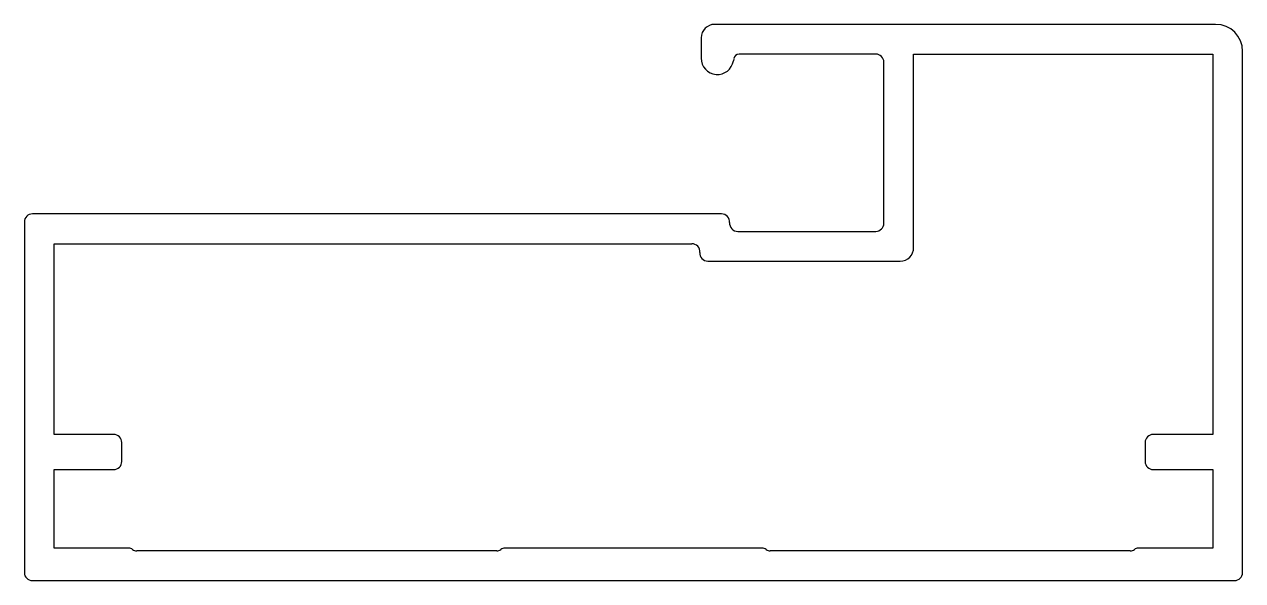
# Model space of a CAD drawing. Extents: x 688.9 to 733.9, y 783.3 to 803.8.
import ezdxf

# ---------------------------------------------------------------- set-up
doc = ezdxf.new("R2010")
doc.units = 0
doc.layers.get('0').update_dxf_attribs({"linetype": 'CONTINUOUS'})

msp = doc.modelspace()

# ---------------------------------------------------------------- linework, layer by layer
for p, q in [((732.906, 803.795), (714.405, 803.795)), ((713.905, 803.295), (713.905, 802.545)), ((715.111, 802.528), (715.097, 802.445)), ((720.355, 802.695), (715.308, 802.695)), ((720.655, 796.45), (720.655, 802.395)), ((721.755, 795.55), (721.755, 802.695)), ((721.755, 802.695), (732.806, 802.695)), ((732.806, 802.695), (732.806, 788.65)), ((733.906, 783.55), (733.906, 802.795)), ((714.657, 796.795), (689.206, 796.795)), ((688.906, 796.495), (688.906, 783.55)), ((715.255, 796.15), (720.355, 796.15)), ((690.006, 795.695), (713.557, 795.695)), ((690.006, 788.65), (690.006, 795.695)), ((714.155, 795.05), (721.255, 795.05)), ((692.206, 788.65), (690.006, 788.65)), ((732.806, 788.65), (730.606, 788.65)), ((692.506, 787.65), (692.506, 788.35)), ((730.306, 788.35), (730.306, 787.65)), ((690.006, 787.35), (692.206, 787.35)), ((690.006, 784.45), (690.006, 787.35)), ((730.606, 787.35), (732.806, 787.35)), ((732.806, 787.35), (732.806, 784.45)), ((692.756, 784.45), (690.006, 784.45)), ((716.156, 784.45), (706.656, 784.45)), ((732.806, 784.45), (730.057, 784.45)), ((706.356, 784.35), (693.056, 784.35)), ((729.757, 784.35), (716.456, 784.35)), ((689.206, 783.25), (733.606, 783.25))]:
    msp.add_line(p, q)
for centre, radius, start, end in [((714.405, 803.295), 0.5, 90, 180), ((732.906, 802.795), 1, 0, 90), ((714.505, 802.545), 0.6, 180, 350.4059), ((715.308, 802.495), 0.2, 90, 170.4059), ((720.355, 802.395), 0.3, 360, 90), ((689.206, 796.495), 0.3, 90, 180), ((714.657, 796.495), 0.3, 355.6988, 90), ((715.255, 796.45), 0.3, 175.6988, 270), ((720.355, 796.45), 0.3, 270, 0), ((713.557, 795.395), 0.3, 355.6988, 90), ((714.155, 795.35), 0.3, 175.6988, 270), ((721.255, 795.55), 0.5, 270, 0), ((692.206, 788.35), 0.3, 0, 90), ((730.606, 788.35), 0.3, 90, 180), ((692.206, 787.65), 0.3, 270, 0), ((730.606, 787.65), 0.3, 180, 270), ((692.756, 784.2), 0.25, 53.1301, 90), ((693.056, 784.6), 0.25, 233.1301, 270), ((706.356, 784.6), 0.25, 270, 306.8699), ((706.656, 784.2), 0.25, 90, 126.8699), ((716.156, 784.2), 0.25, 53.1301, 90), ((716.456, 784.6), 0.25, 233.1301, 270), ((729.757, 784.6), 0.25, 270, 306.8699), ((730.057, 784.2), 0.25, 90, 126.8699), ((689.206, 783.55), 0.3, 180, 270), ((733.606, 783.55), 0.3, 270, 0)]:
    msp.add_arc(centre, radius, start, end)

doc.saveas('drawing.dxf')
